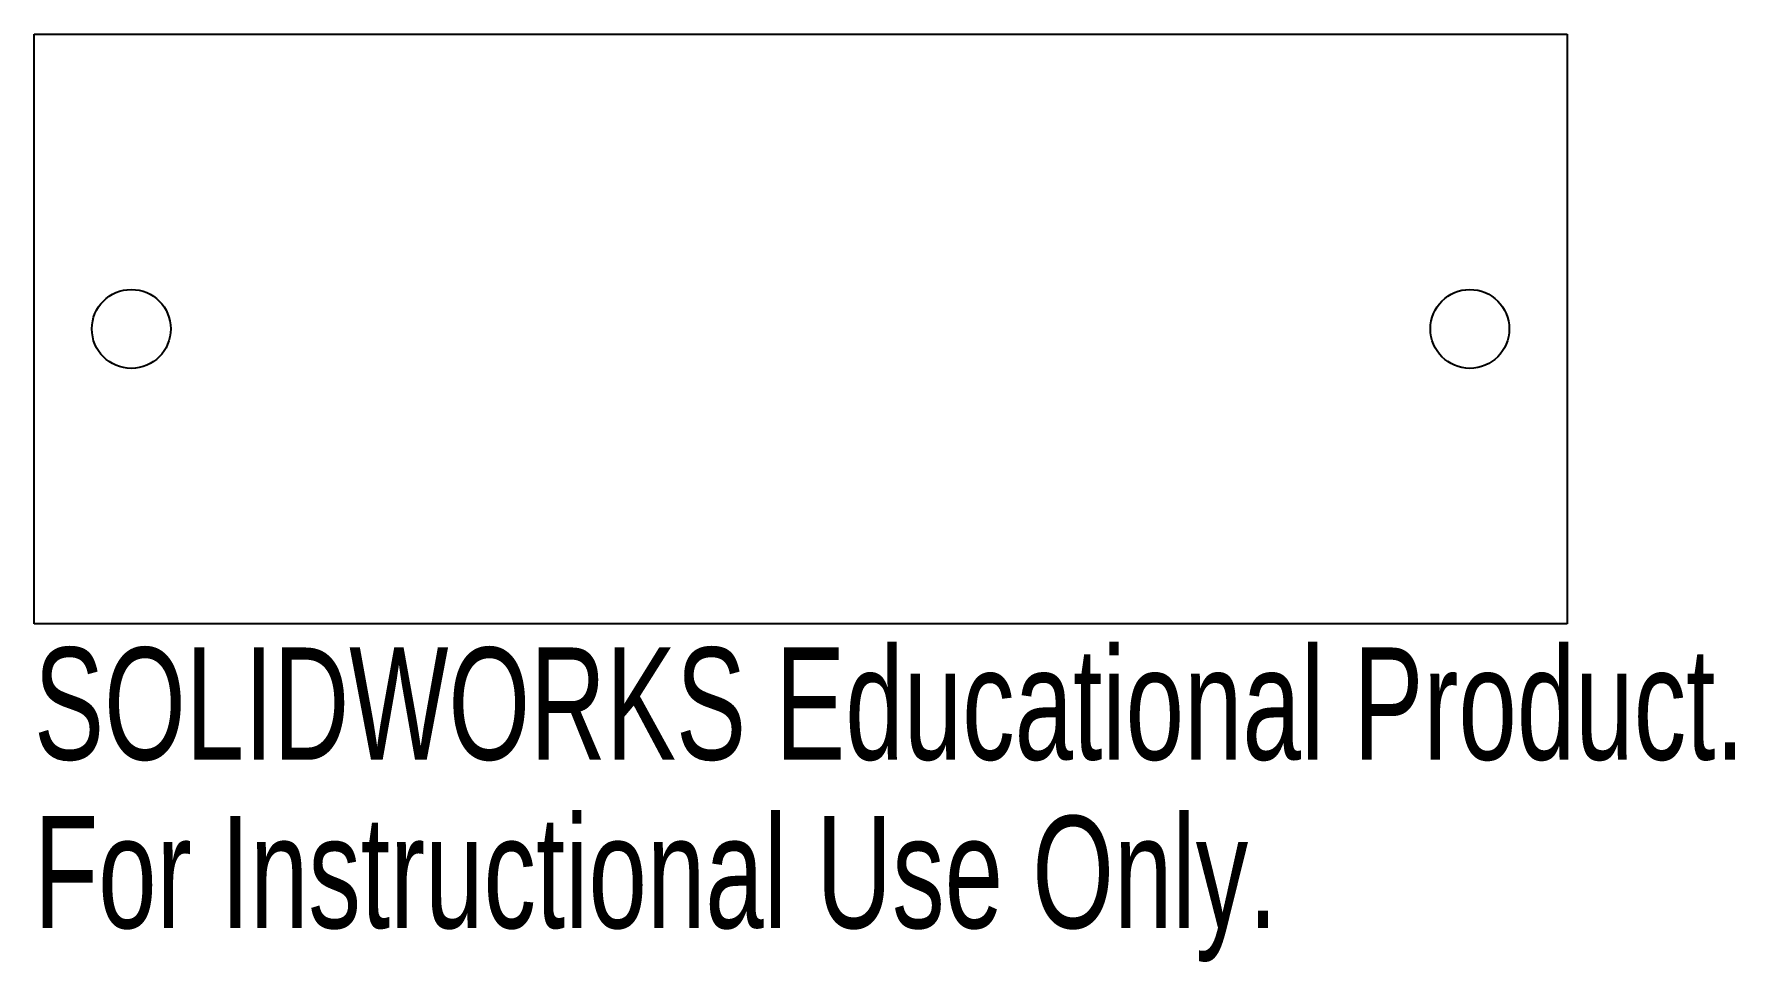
# Model space of a CAD drawing. Header units: inches. Extents: x 0 to 2.88, y -1.57 to 0.
import ezdxf

# ---------------------------------------------------------------- set-up
doc = ezdxf.new("R2010")
doc.units = ezdxf.units.IN
doc.header["$MEASUREMENT"] = 0
doc.styles.add('SLDTEXTSTYLE0', font='TXT', dxfattribs={"width": 0.7})

msp = doc.modelspace()

# ---------------------------------------------------------------- linework, layer by layer
at = {"color": 7, "linetype": 'Continuous', "lineweight": 25}
for p, q in [((0, -1), (0, 0)), ((0, 0), (2.6, 0)), ((2.6, 0), (2.6, -1)), ((2.6, -1), (0, -1))]:
    msp.add_line(p, q, dxfattribs=at)
for centre in [(0.165, -0.5), (2.435, -0.5)]:
    msp.add_circle(centre, 0.0669, dxfattribs=at)

# ---------------------------------------------------------------- texts
at = {"color": 7, "linetype": 'Continuous', "char_height": 0.1903, "attachment_point": 1, "style": 'SLDTEXTSTYLE0'}
for s, insert in [('SOLIDWORKS Educational Product.', (0, -1.0401)), ('For Instructional Use Only.', (0, -1.3256))]:
    msp.add_mtext(s, dxfattribs=dict(at, insert=insert))

doc.saveas('drawing.dxf')
